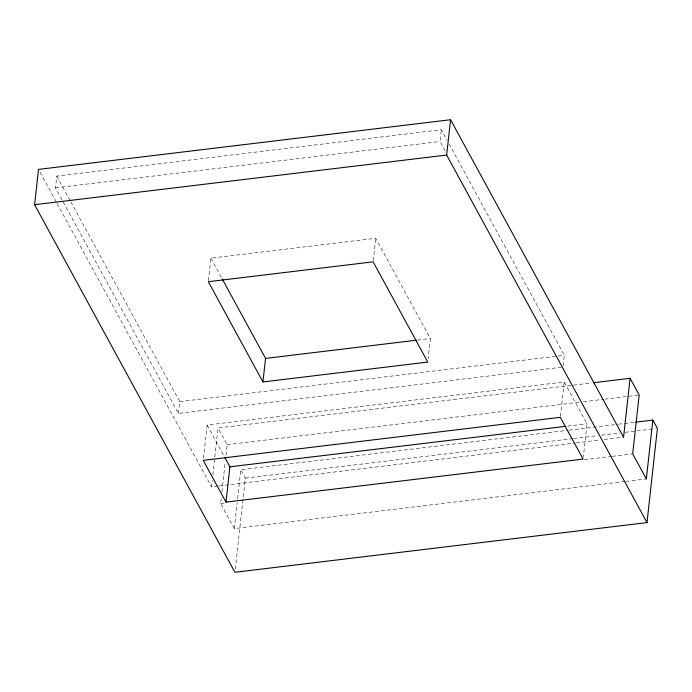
<?xml version="1.0" encoding="UTF-8"?>
<svg xmlns="http://www.w3.org/2000/svg" width="692" height="692" viewBox="0 0 692 692"><rect width="100%" height="100%" fill="white"/><g stroke="black" fill="none" stroke-linecap="round" stroke-linejoin="round"><path stroke-width="0.52" stroke-dasharray="3.46 2.59" d="M449.125 143.962L564.317 355.29L563.011 367.054L178.424 413.409L55.49 187.869L56.787 176.097L441.375 129.741L447.058 140.173M178.424 413.409L179.73 401.637L70.731 201.683M208.422 280.632L210.904 258.159L375.721 238.29L430.363 338.535L428.123 358.863M203.457 458.216L207.124 425.044L564.239 382.001L587.006 423.772L583.339 456.945M217.963 486.052L211.527 486.831L212.236 480.412M212.825 475.058L218.023 427.976L591.452 382.961M624.885 481.52L234.294 528.593L220.636 503.534L221.457 496.043M221.933 491.77L225.237 461.806M225.947 455.379L227.132 444.679L218.023 427.976M234.294 528.593L237.131 502.911M237.598 498.638L240.79 469.738L568.071 430.294M235.297 569.058L245.34 478.094L240.79 469.738M373.248 260.763L375.721 238.29M445.241 150.994L440.077 141.514L441.375 129.741M560.459 416.247L564.239 382.001M55.49 187.869L440.077 141.514M417.518 340.083L430.363 338.535M179.73 401.637L564.317 355.29M227.132 444.679L579.092 402.26M583.391 401.741L603.779 399.284M604.851 399.154L639.183 395.02M567.699 426.099L587.006 423.772M569.144 430.165L617.437 424.343M618.51 424.213L634.607 422.276M245.34 478.094L572.63 438.65M573.703 438.52L597.308 435.675M601.599 435.156L619.842 432.958M625.205 432.31L635.939 431.012M637.012 430.891L655.255 428.685M219.035 485.922L575.294 442.984M576.367 442.854L599.973 440.008M604.263 439.489L623.578 437.162M220.636 503.534L224.926 503.023M584.403 459.696L611.226 456.461M612.299 456.331L632.687 453.874M625.957 481.39L646.345 478.933M210.904 258.159L222.244 278.962M207.124 425.044L224.199 456.374M56.787 176.097L70.221 200.741M40.049 172.247L56.58 202.566M57.09 203.517L211.527 486.831"/><path stroke-width="1.04" d="M635.68 422.146L652.85 420.079L657.4 428.426L647.003 522.598L234.943 572.267L34.6 204.711L38.501 169.402L450.553 119.733L623.578 437.162L630.083 378.308L593.598 382.711M225.99 502.124L203.223 460.362L560.338 417.319L583.105 459.081L225.99 502.124L229.891 466.815L224.718 457.317M262.943 381.941L208.301 281.705L373.126 261.835L427.768 362.08L262.943 381.941L265.546 358.404L222.244 278.962M647.003 522.598L446.66 155.051L450.553 119.733M652.85 420.079L646.345 478.933L632.687 453.874L639.183 395.02L630.083 378.308M34.6 204.711L446.66 155.051M265.546 358.404L416.454 340.213M229.891 466.815L565.554 426.358"/></g></svg>
